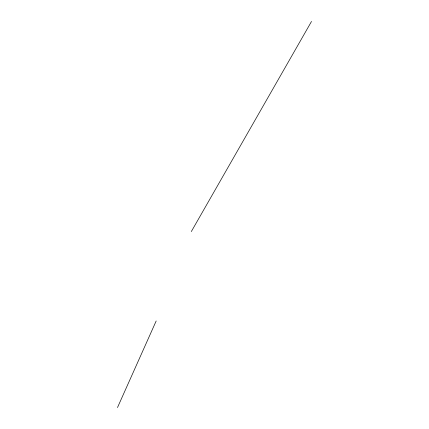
<?xml version="1.0" encoding="UTF-8"?>
<svg xmlns="http://www.w3.org/2000/svg" width="429" height="429" viewBox="0 0 429 429"><rect width="100%" height="100%" fill="white"/><g stroke="black" fill="none" stroke-linecap="round" stroke-linejoin="round"><path stroke-width="0.64" d="M117.492 407.55L156.172 320.978M191.323 231.553L311.508 21.45"/></g></svg>
